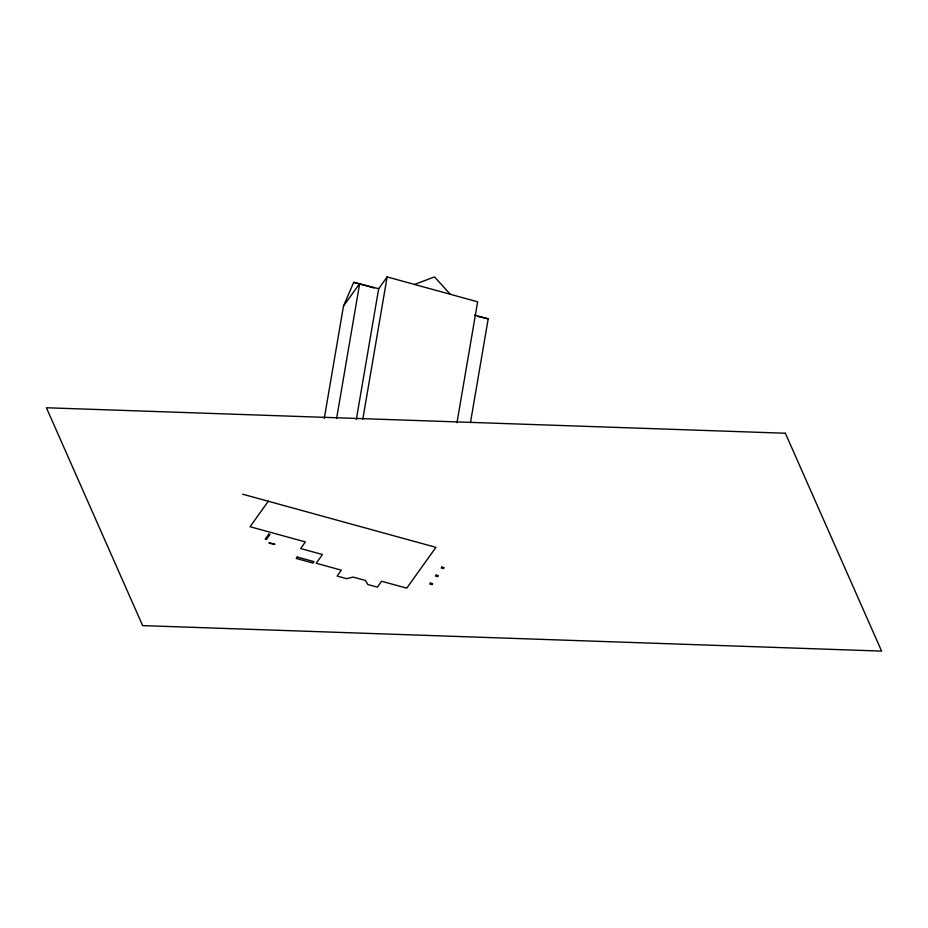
<?xml version="1.0" encoding="UTF-8"?>
<svg xmlns="http://www.w3.org/2000/svg" width="928" height="928" viewBox="0 0 928 928"><rect width="100%" height="100%" fill="white"/><g stroke="black" fill="none" stroke-linecap="round" stroke-linejoin="round"><path stroke-width="1.39" d="M324.266 418.47L343.476 306.124L353.707 282.344L378.682 288.701L387.127 276.915L477.642 301.809L456.982 422.692M336.586 418.586L359.681 283.481L343.476 306.124M356.317 419.537L378.682 288.701M362.813 419.12L387.127 276.915M470.473 422.576L488.209 318.826L474.637 315.091M268.296 501.248L250.061 526.721L305.382 541.94L300.66 548.541L322.445 554.526L316.204 563.261L341.342 570.175L337.119 576.068L346.62 578.678L353.116 577.077L365.412 580.464L367.859 584.524L377.36 587.134L381.582 581.241L406.719 588.155L435.928 547.358L242.591 494.183M414.503 284.444L434.513 276.904L450.266 294.28M488.209 318.826L478.14 316.564M353.707 282.344L374.17 287.97M268.83 534.145L265.257 539.133L266.371 539.446L269.944 534.447L268.83 534.145M269.352 542.752L269.016 543.228L274.943 544.295L269.352 542.752M297.25 557.032L296.241 558.447L313.003 563.064L314.012 561.649L297.25 557.032M430.406 583.097L429.734 584.037L431.972 584.652L432.645 583.712L430.406 583.097M436.148 575.07L435.476 576.021L437.714 576.636L438.387 575.685L436.148 575.07M441.89 567.054L441.218 567.994L443.445 568.609L444.129 567.669L441.89 567.054M785.366 433.237L46.4 407.752L142.634 625.611L881.6 651.096L785.366 433.237"/></g></svg>
